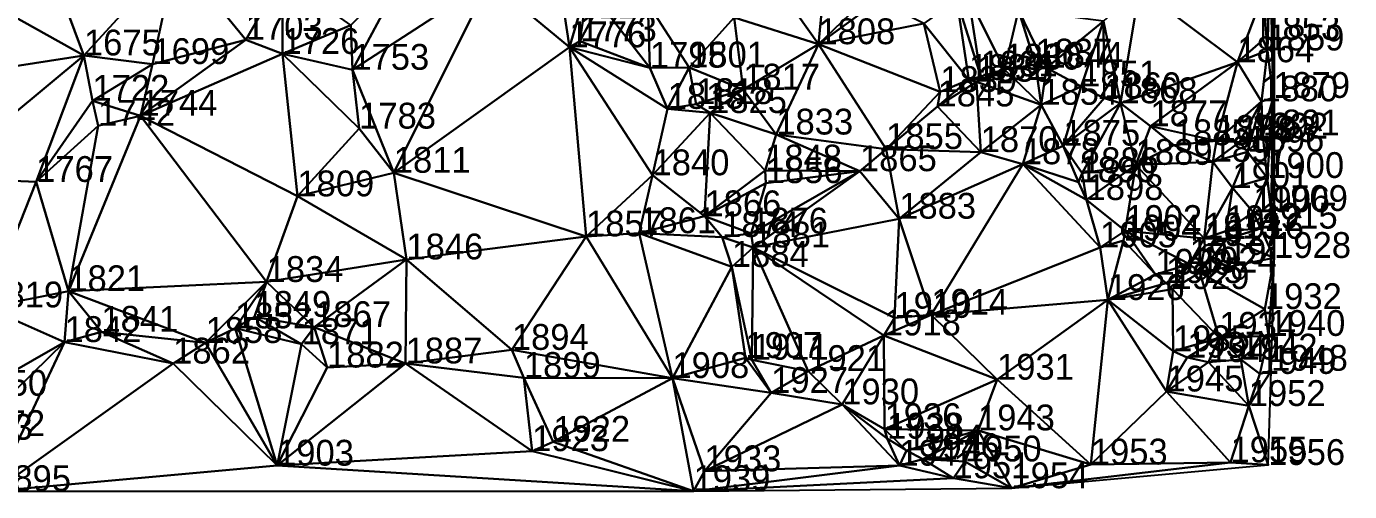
# Model space of a CAD drawing. Header units: metres. Extents: x 1121750 to 1121841, y 512624 to 512853.
# Drawn here: x 1121789.3 to 1121840.5, y 512623.9 to 512641.9 of the extents above; entities that cross this region are included whole.
import ezdxf

# ---------------------------------------------------------------- set-up
doc = ezdxf.new("R2010")
doc.units = ezdxf.units.M
doc.layers.add('shiti', color=10, linetype='CONTINUOUS')
doc.layers.add('zhuji', color=50, linetype='CONTINUOUS')

msp = doc.modelspace()

# ---------------------------------------------------------------- linework, layer by layer
for p in [(1121797.808, 512641.393, 216.37), (1121810.337, 512641.1, 218.65), (1121810.746, 512641.332, 218.77), (1121819.975, 512641.219, 222.61), (1121837.2, 512641.385, 227.66), (1121837.363, 512640.976, 227.75), (1121791.543, 512640.784, 215.97), (1121794.194, 512640.451, 216.16), (1121799.231, 512640.841, 216.61), (1121828.378, 512640.431, 224.31), (1121836.196, 512640.519, 227.58), (1121801.934, 512640.228, 217.2), (1121813.452, 512640.309, 220.16), (1121814.971, 512640.318, 221.12), (1121826.261, 512639.968, 223.58), (1121827.179, 512640.234, 223.88), (1121828.809, 512640.304, 224.46), (1121817.066, 512639.461, 222.11), (1121825.802, 512639.835, 223.46), (1121826.092, 512639.767, 223.5), (1121830.153, 512639.582, 224.96), (1121791.874, 512639.027, 216.03), (1121815.24, 512638.9, 221.05), (1121824.695, 512639.368, 223.28), (1121831.045, 512639.128, 225.25), (1121831.677, 512638.931, 225.5), (1121837.125, 512639.005, 228.01), (1121837.584, 512639.138, 228.1), (1121793.737, 512638.448, 216.16), (1121814.141, 512638.714, 220.38), (1121815.782, 512638.554, 221.3), (1121824.589, 512638.808, 223.21), (1121828.607, 512638.873, 224.13), (1121792.09, 512638.058, 216.04), (1121802.198, 512637.95, 217.22), (1121832.832, 512638.039, 225.94), (1121818.347, 512637.72, 222.33), (1121835.385, 512637.475, 227.05), (1121836.285, 512637.43, 227.39), (1121836.734, 512637.563, 227.56), (1121837.183, 512637.686, 227.73), (1121822.599, 512637.156, 222.79), (1121826.259, 512637.038, 222.93), (1121829.457, 512637.288, 223.75), (1121833.736, 512637.304, 226.23), (1121836.587, 512637.052, 227.41), (1121817.915, 512636.327, 221.96), (1121827.892, 512636.569, 223.27), (1121832.261, 512636.546, 225.3), (1121835.24, 512636.664, 226.79), (1121789.693, 512635.884, 215.9), (1121803.539, 512636.239, 217.51), (1121813.557, 512636.141, 219.8), (1121817.938, 512635.838, 221.82), (1121821.585, 512636.3, 222.67), (1121830.046, 512635.872, 223.62), (1121830.183, 512636.223, 223.8), (1121837.353, 512636.037, 227.67), (1121799.805, 512635.326, 216.82), (1121836.006, 512635.649, 227.18), (1121830.36, 512635.184, 223.56), (1121815.567, 512634.553, 220.41), (1121823.106, 512634.46, 222.82), (1121836.811, 512634.714, 227.56), (1121837.501, 512634.758, 227.81), (1121810.982, 512633.775, 218.42), (1121813.041, 512633.898, 218.78), (1121817.37, 512633.884, 221.05), (1121831.857, 512633.984, 223.92), (1121835.756, 512633.978, 226.88), (1121837.105, 512634.076, 227.66), (1121816.251, 512633.748, 220.52), (1121817.454, 512633.345, 220.9), (1121830.881, 512633.348, 223.23), (1121831.789, 512633.613, 223.71), (1121834.908, 512633.692, 225.92), (1121834.94, 512633.403, 225.82), (1121835.798, 512633.678, 226.74), (1121804.029, 512632.883, 217.41), (1121837.622, 512632.939, 227.45), (1121816.628, 512632.59, 220.32), (1121833.027, 512632.291, 223.99), (1121834.344, 512632.699, 225.1), (1121834.746, 512632.372, 225.28), (1121798.616, 512632.009, 216.62), (1121833.439, 512631.964, 224.13), (1121833.69, 512631.735, 224.24), (1121790.939, 512631.652, 215.91), (1121831.183, 512631.31, 223), (1121824.348, 512630.738, 222.73), (1121837.264, 512630.957, 226.31), (1121797.397, 512630.212, 216.46), (1121798.144, 512630.657, 216.57), (1121800.456, 512630.261, 216.95), (1121822.919, 512630.619, 222.4), (1121790.791, 512629.682, 215.92), (1121792.219, 512630.08, 215.98), (1121822.514, 512629.937, 222.19), (1121835.492, 512629.847, 224.58), (1121837.401, 512629.918, 225.89), (1121796.251, 512629.645, 216.29), (1121799.97, 512629.598, 216.88), (1121808.11, 512629.378, 217.72), (1121833.705, 512629.326, 223.47), (1121794.996, 512628.848, 216.18), (1121800.955, 512628.694, 217.03), (1121803.994, 512628.853, 217.4), (1121817.15, 512629.064, 219.3), (1121817.4, 512628.996, 219.41), (1121834.257, 512629.079, 223.65), (1121835.078, 512628.904, 223.93), (1121836.327, 512629.002, 224.78), (1121808.576, 512628.291, 217.85), (1121814.325, 512628.287, 218.76), (1121819.583, 512628.559, 220.38), (1121826.893, 512628.224, 222.78), (1121837.06, 512628.447, 224.96), (1121837.499, 512628.569, 225.27), (1121818.148, 512627.71, 219.49), (1121833.455, 512627.765, 223.06), (1121820.9, 512627.267, 220.5), (1121836.638, 512627.204, 224.26), (1121822.536, 512626.308, 220.88), (1121826.156, 512626.26, 222.21), (1121809.711, 512625.819, 217.68), (1121822.638, 512625.938, 220.78), (1121808.894, 512625.454, 217.57), (1121823.391, 512625.483, 220.93), (1121824.023, 512625.147, 221.03), (1121825.643, 512625.057, 221.64), (1121799.019, 512624.893, 216.77), (1121815.567, 512624.675, 218.89), (1121823.115, 512624.892, 220.56), (1121830.523, 512624.937, 222.62), (1121835.931, 512625.02, 223.14), (1121837.392, 512624.919, 223.65), (1121825.207, 512624.404, 221.3), (1121815.142, 512623.903, 218.82), (1121827.449, 512624.018, 222.08)]:
    msp.add_point(p)
at = {"layer": 'shiti'}
for points in [[(1121837.622, 512632.939), (1121837.729, 512758.565), (1121837.681, 512722.532), (1121837.622, 512632.939)], [(1121837.629, 512690.358), (1121837.622, 512632.939), (1121837.681, 512722.532), (1121837.629, 512690.358)], [(1121837.538, 512649.855), (1121837.584, 512639.138), (1121837.629, 512690.358), (1121837.538, 512649.855)], [(1121837.584, 512639.138), (1121837.622, 512632.939), (1121837.629, 512690.358), (1121837.584, 512639.138)], [(1121837.534, 512647.326), (1121837.584, 512639.138), (1121837.538, 512649.855), (1121837.534, 512647.326)], [(1121837.469, 512644.826), (1121837.584, 512639.138), (1121837.534, 512647.326), (1121837.469, 512644.826)], [(1121791.543, 512640.784), (1121789.368, 512646.61), (1121786.356, 512643.692), (1121791.543, 512640.784)], [(1121791.543, 512640.784), (1121795.108, 512644.695), (1121789.368, 512646.61), (1121791.543, 512640.784)], [(1121817.433, 512644.813), (1121819.975, 512641.219), (1121820.379, 512645.421), (1121817.433, 512644.813)], [(1121820.379, 512645.421), (1121819.975, 512641.219), (1121822.082, 512643.252), (1121820.379, 512645.421)], [(1121791.543, 512640.784), (1121794.194, 512640.451), (1121795.108, 512644.695), (1121791.543, 512640.784)], [(1121795.108, 512644.695), (1121794.194, 512640.451), (1121797.808, 512641.393), (1121795.108, 512644.695)], [(1121795.108, 512644.695), (1121797.808, 512641.393), (1121799.213, 512643.831), (1121795.108, 512644.695)], [(1121809.816, 512644.596), (1121807.242, 512643.68), (1121810.337, 512641.1), (1121809.816, 512644.596)], [(1121809.816, 512644.596), (1121810.337, 512641.1), (1121811.072, 512643.624), (1121809.816, 512644.596)], [(1121817.433, 512644.813), (1121816.719, 512642.249), (1121819.975, 512641.219), (1121817.433, 512644.813)], [(1121837.199, 512643.155), (1121837.363, 512640.976), (1121837.469, 512644.826), (1121837.199, 512643.155)], [(1121837.363, 512640.976), (1121837.584, 512639.138), (1121837.469, 512644.826), (1121837.363, 512640.976)], [(1121801.874, 512641.958), (1121801.934, 512640.228), (1121804.04, 512644.16), (1121801.874, 512641.958)], [(1121804.04, 512644.16), (1121801.934, 512640.228), (1121807.242, 512643.68), (1121804.04, 512644.16)], [(1121786.356, 512643.692), (1121783.722, 512639.566), (1121791.543, 512640.784), (1121786.356, 512643.692)], [(1121797.808, 512641.393), (1121799.231, 512640.841), (1121799.213, 512643.831), (1121797.808, 512641.393)], [(1121799.213, 512643.831), (1121799.231, 512640.841), (1121801.874, 512641.958), (1121799.213, 512643.831)], [(1121801.934, 512640.228), (1121803.539, 512636.239), (1121807.242, 512643.68), (1121801.934, 512640.228)], [(1121807.242, 512643.68), (1121803.539, 512636.239), (1121810.337, 512641.1), (1121807.242, 512643.68)], [(1121811.072, 512643.624), (1121810.337, 512641.1), (1121810.746, 512641.332), (1121811.072, 512643.624)], [(1121811.072, 512643.624), (1121810.746, 512641.332), (1121811.527, 512642.797), (1121811.072, 512643.624)], [(1121819.975, 512641.219), (1121822.294, 512642.903), (1121822.082, 512643.252), (1121819.975, 512641.219)], [(1121826.261, 512639.968), (1121825.792, 512643.054), (1121825.333, 512642.922), (1121826.261, 512639.968)], [(1121827.179, 512640.234), (1121827.725, 512642.536), (1121825.792, 512643.054), (1121827.179, 512640.234)], [(1121826.261, 512639.968), (1121827.179, 512640.234), (1121825.792, 512643.054), (1121826.261, 512639.968)], [(1121831.017, 512642.107), (1121831.677, 512638.931), (1121832.409, 512643.375), (1121831.017, 512642.107)], [(1121831.677, 512638.931), (1121836.196, 512640.519), (1121832.409, 512643.375), (1121831.677, 512638.931)], [(1121836.196, 512640.519), (1121837.199, 512643.155), (1121832.409, 512643.375), (1121836.196, 512640.519)], [(1121836.196, 512640.519), (1121837.2, 512641.385), (1121837.199, 512643.155), (1121836.196, 512640.519)], [(1121837.2, 512641.385), (1121837.363, 512640.976), (1121837.199, 512643.155), (1121837.2, 512641.385)], [(1121810.746, 512641.332), (1121813.452, 512640.309), (1121811.527, 512642.797), (1121810.746, 512641.332)], [(1121811.527, 512642.797), (1121813.452, 512640.309), (1121813.376, 512642.798), (1121811.527, 512642.797)], [(1121813.376, 512642.798), (1121814.971, 512640.318), (1121816.719, 512642.249), (1121813.376, 512642.798)], [(1121813.452, 512640.309), (1121814.971, 512640.318), (1121813.376, 512642.798), (1121813.452, 512640.309)], [(1121819.975, 512641.219), (1121824.059, 512642.024), (1121822.294, 512642.903), (1121819.975, 512641.219)], [(1121825.802, 512639.835), (1121825.333, 512642.922), (1121824.059, 512642.024), (1121825.802, 512639.835)], [(1121825.802, 512639.835), (1121826.261, 512639.968), (1121825.333, 512642.922), (1121825.802, 512639.835)], [(1121827.179, 512640.234), (1121828.378, 512640.431), (1121827.725, 512642.536), (1121827.179, 512640.234)], [(1121828.809, 512640.304), (1121831.017, 512642.107), (1121827.725, 512642.536), (1121828.809, 512640.304)], [(1121828.378, 512640.431), (1121828.809, 512640.304), (1121827.725, 512642.536), (1121828.378, 512640.431)], [(1121799.231, 512640.841), (1121801.934, 512640.228), (1121801.874, 512641.958), (1121799.231, 512640.841)], [(1121814.971, 512640.318), (1121817.066, 512639.461), (1121816.719, 512642.249), (1121814.971, 512640.318)], [(1121816.719, 512642.249), (1121817.066, 512639.461), (1121819.975, 512641.219), (1121816.719, 512642.249)], [(1121824.059, 512642.024), (1121819.975, 512641.219), (1121824.695, 512639.368), (1121824.059, 512642.024)], [(1121824.695, 512639.368), (1121825.802, 512639.835), (1121824.059, 512642.024), (1121824.695, 512639.368)], [(1121828.809, 512640.304), (1121830.153, 512639.582), (1121831.017, 512642.107), (1121828.809, 512640.304)], [(1121830.153, 512639.582), (1121831.045, 512639.128), (1121831.017, 512642.107), (1121830.153, 512639.582)], [(1121831.045, 512639.128), (1121831.677, 512638.931), (1121831.017, 512642.107), (1121831.045, 512639.128)], [(1121797.808, 512641.393), (1121793.737, 512638.448), (1121799.231, 512640.841), (1121797.808, 512641.393)], [(1121794.194, 512640.451), (1121793.737, 512638.448), (1121797.808, 512641.393), (1121794.194, 512640.451)], [(1121803.539, 512636.239), (1121810.982, 512633.775), (1121810.337, 512641.1), (1121803.539, 512636.239)], [(1121810.746, 512641.332), (1121810.337, 512641.1), (1121813.452, 512640.309), (1121810.746, 512641.332)], [(1121810.337, 512641.1), (1121813.557, 512636.141), (1121814.141, 512638.714), (1121810.337, 512641.1)], [(1121810.337, 512641.1), (1121810.982, 512633.775), (1121813.557, 512636.141), (1121810.337, 512641.1)], [(1121813.452, 512640.309), (1121810.337, 512641.1), (1121814.141, 512638.714), (1121813.452, 512640.309)], [(1121817.066, 512639.461), (1121818.347, 512637.72), (1121819.975, 512641.219), (1121817.066, 512639.461)], [(1121819.975, 512641.219), (1121818.347, 512637.72), (1121822.599, 512637.156), (1121819.975, 512641.219)], [(1121819.975, 512641.219), (1121822.599, 512637.156), (1121824.695, 512639.368), (1121819.975, 512641.219)], [(1121836.196, 512640.519), (1121837.363, 512640.976), (1121837.2, 512641.385), (1121836.196, 512640.519)], [(1121836.196, 512640.519), (1121837.125, 512639.005), (1121837.363, 512640.976), (1121836.196, 512640.519)], [(1121837.125, 512639.005), (1121837.584, 512639.138), (1121837.363, 512640.976), (1121837.125, 512639.005)], [(1121783.722, 512639.566), (1121785.843, 512636.05), (1121791.543, 512640.784), (1121783.722, 512639.566)], [(1121791.543, 512640.784), (1121785.843, 512636.05), (1121789.693, 512635.884), (1121791.543, 512640.784)], [(1121791.543, 512640.784), (1121789.693, 512635.884), (1121791.874, 512639.027), (1121791.543, 512640.784)], [(1121791.543, 512640.784), (1121791.874, 512639.027), (1121794.194, 512640.451), (1121791.543, 512640.784)], [(1121791.874, 512639.027), (1121793.737, 512638.448), (1121794.194, 512640.451), (1121791.874, 512639.027)], [(1121793.737, 512638.448), (1121799.805, 512635.326), (1121799.231, 512640.841), (1121793.737, 512638.448)], [(1121799.231, 512640.841), (1121802.198, 512637.95), (1121801.934, 512640.228), (1121799.231, 512640.841)], [(1121799.231, 512640.841), (1121799.805, 512635.326), (1121802.198, 512637.95), (1121799.231, 512640.841)], [(1121827.179, 512640.234), (1121828.607, 512638.873), (1121828.378, 512640.431), (1121827.179, 512640.234)], [(1121828.378, 512640.431), (1121828.607, 512638.873), (1121828.809, 512640.304), (1121828.378, 512640.431)], [(1121832.832, 512638.039), (1121836.196, 512640.519), (1121831.677, 512638.931), (1121832.832, 512638.039)], [(1121832.832, 512638.039), (1121835.385, 512637.475), (1121836.196, 512640.519), (1121832.832, 512638.039)], [(1121835.385, 512637.475), (1121837.125, 512639.005), (1121836.196, 512640.519), (1121835.385, 512637.475)], [(1121802.198, 512637.95), (1121803.539, 512636.239), (1121801.934, 512640.228), (1121802.198, 512637.95)], [(1121814.141, 512638.714), (1121814.971, 512640.318), (1121813.452, 512640.309), (1121814.141, 512638.714)], [(1121814.141, 512638.714), (1121815.24, 512638.9), (1121814.971, 512640.318), (1121814.141, 512638.714)], [(1121815.24, 512638.9), (1121817.066, 512639.461), (1121814.971, 512640.318), (1121815.24, 512638.9)], [(1121825.802, 512639.835), (1121826.092, 512639.767), (1121826.261, 512639.968), (1121825.802, 512639.835)], [(1121826.092, 512639.767), (1121828.607, 512638.873), (1121827.179, 512640.234), (1121826.092, 512639.767)], [(1121826.261, 512639.968), (1121826.092, 512639.767), (1121827.179, 512640.234), (1121826.261, 512639.968)], [(1121828.607, 512638.873), (1121830.153, 512639.582), (1121828.809, 512640.304), (1121828.607, 512638.873)], [(1121815.24, 512638.9), (1121815.782, 512638.554), (1121817.066, 512639.461), (1121815.24, 512638.9)], [(1121815.782, 512638.554), (1121818.347, 512637.72), (1121817.066, 512639.461), (1121815.782, 512638.554)], [(1121825.802, 512639.835), (1121824.589, 512638.808), (1121826.092, 512639.767), (1121825.802, 512639.835)], [(1121824.695, 512639.368), (1121824.589, 512638.808), (1121825.802, 512639.835), (1121824.695, 512639.368)], [(1121824.589, 512638.808), (1121826.259, 512637.038), (1121826.092, 512639.767), (1121824.589, 512638.808)], [(1121826.092, 512639.767), (1121826.259, 512637.038), (1121828.607, 512638.873), (1121826.092, 512639.767)], [(1121828.607, 512638.873), (1121829.457, 512637.288), (1121830.153, 512639.582), (1121828.607, 512638.873)], [(1121829.457, 512637.288), (1121831.045, 512639.128), (1121830.153, 512639.582), (1121829.457, 512637.288)], [(1121791.874, 512639.027), (1121789.693, 512635.884), (1121792.09, 512638.058), (1121791.874, 512639.027)], [(1121791.874, 512639.027), (1121792.09, 512638.058), (1121793.737, 512638.448), (1121791.874, 512639.027)], [(1121814.141, 512638.714), (1121815.782, 512638.554), (1121815.24, 512638.9), (1121814.141, 512638.714)], [(1121824.695, 512639.368), (1121822.599, 512637.156), (1121824.589, 512638.808), (1121824.695, 512639.368)], [(1121829.457, 512637.288), (1121831.677, 512638.931), (1121831.045, 512639.128), (1121829.457, 512637.288)], [(1121830.183, 512636.223), (1121831.677, 512638.931), (1121829.457, 512637.288), (1121830.183, 512636.223)], [(1121830.183, 512636.223), (1121832.261, 512636.546), (1121831.677, 512638.931), (1121830.183, 512636.223)], [(1121832.261, 512636.546), (1121832.832, 512638.039), (1121831.677, 512638.931), (1121832.261, 512636.546)], [(1121835.385, 512637.475), (1121836.285, 512637.43), (1121837.125, 512639.005), (1121835.385, 512637.475)], [(1121836.285, 512637.43), (1121836.734, 512637.563), (1121837.125, 512639.005), (1121836.285, 512637.43)], [(1121836.734, 512637.563), (1121837.183, 512637.686), (1121837.125, 512639.005), (1121836.734, 512637.563)], [(1121837.125, 512639.005), (1121837.183, 512637.686), (1121837.584, 512639.138), (1121837.125, 512639.005)], [(1121837.183, 512637.686), (1121837.353, 512636.037), (1121837.584, 512639.138), (1121837.183, 512637.686)], [(1121837.353, 512636.037), (1121837.501, 512634.758), (1121837.584, 512639.138), (1121837.353, 512636.037)], [(1121837.501, 512634.758), (1121837.622, 512632.939), (1121837.584, 512639.138), (1121837.501, 512634.758)], [(1121790.939, 512631.652), (1121798.616, 512632.009), (1121793.737, 512638.448), (1121790.939, 512631.652)], [(1121792.09, 512638.058), (1121790.939, 512631.652), (1121793.737, 512638.448), (1121792.09, 512638.058)], [(1121793.737, 512638.448), (1121798.616, 512632.009), (1121799.805, 512635.326), (1121793.737, 512638.448)], [(1121814.141, 512638.714), (1121813.557, 512636.141), (1121815.782, 512638.554), (1121814.141, 512638.714)], [(1121813.557, 512636.141), (1121815.567, 512634.553), (1121815.782, 512638.554), (1121813.557, 512636.141)], [(1121815.567, 512634.553), (1121817.915, 512636.327), (1121815.782, 512638.554), (1121815.567, 512634.553)], [(1121815.782, 512638.554), (1121817.915, 512636.327), (1121818.347, 512637.72), (1121815.782, 512638.554)], [(1121824.589, 512638.808), (1121822.599, 512637.156), (1121826.259, 512637.038), (1121824.589, 512638.808)], [(1121826.259, 512637.038), (1121827.892, 512636.569), (1121828.607, 512638.873), (1121826.259, 512637.038)], [(1121827.892, 512636.569), (1121829.457, 512637.288), (1121828.607, 512638.873), (1121827.892, 512636.569)], [(1121792.09, 512638.058), (1121789.693, 512635.884), (1121790.939, 512631.652), (1121792.09, 512638.058)], [(1121802.198, 512637.95), (1121799.805, 512635.326), (1121803.539, 512636.239), (1121802.198, 512637.95)], [(1121832.261, 512636.546), (1121833.736, 512637.304), (1121832.832, 512638.039), (1121832.261, 512636.546)], [(1121833.736, 512637.304), (1121835.385, 512637.475), (1121832.832, 512638.039), (1121833.736, 512637.304)], [(1121817.915, 512636.327), (1121821.585, 512636.3), (1121818.347, 512637.72), (1121817.915, 512636.327)], [(1121818.347, 512637.72), (1121821.585, 512636.3), (1121822.599, 512637.156), (1121818.347, 512637.72)], [(1121833.736, 512637.304), (1121835.24, 512636.664), (1121835.385, 512637.475), (1121833.736, 512637.304)], [(1121835.24, 512636.664), (1121836.285, 512637.43), (1121835.385, 512637.475), (1121835.24, 512636.664)], [(1121835.24, 512636.664), (1121836.587, 512637.052), (1121836.285, 512637.43), (1121835.24, 512636.664)], [(1121836.285, 512637.43), (1121836.587, 512637.052), (1121836.734, 512637.563), (1121836.285, 512637.43)], [(1121836.587, 512637.052), (1121837.353, 512636.037), (1121837.183, 512637.686), (1121836.587, 512637.052)], [(1121836.734, 512637.563), (1121836.587, 512637.052), (1121837.183, 512637.686), (1121836.734, 512637.563)], [(1121821.585, 512636.3), (1121823.106, 512634.46), (1121822.599, 512637.156), (1121821.585, 512636.3)], [(1121822.599, 512637.156), (1121823.106, 512634.46), (1121826.259, 512637.038), (1121822.599, 512637.156)], [(1121826.259, 512637.038), (1121823.106, 512634.46), (1121827.892, 512636.569), (1121826.259, 512637.038)], [(1121827.892, 512636.569), (1121830.046, 512635.872), (1121829.457, 512637.288), (1121827.892, 512636.569)], [(1121830.046, 512635.872), (1121830.183, 512636.223), (1121829.457, 512637.288), (1121830.046, 512635.872)], [(1121833.736, 512637.304), (1121832.261, 512636.546), (1121835.24, 512636.664), (1121833.736, 512637.304)], [(1121835.24, 512636.664), (1121836.006, 512635.649), (1121836.587, 512637.052), (1121835.24, 512636.664)], [(1121836.006, 512635.649), (1121837.353, 512636.037), (1121836.587, 512637.052), (1121836.006, 512635.649)], [(1121815.567, 512634.553), (1121817.938, 512635.838), (1121817.915, 512636.327), (1121815.567, 512634.553)], [(1121817.938, 512635.838), (1121821.585, 512636.3), (1121817.915, 512636.327), (1121817.938, 512635.838)], [(1121823.106, 512634.46), (1121824.348, 512630.738), (1121827.892, 512636.569), (1121823.106, 512634.46)], [(1121824.348, 512630.738), (1121830.881, 512633.348), (1121827.892, 512636.569), (1121824.348, 512630.738)], [(1121827.892, 512636.569), (1121830.881, 512633.348), (1121830.36, 512635.184), (1121827.892, 512636.569)], [(1121827.892, 512636.569), (1121830.36, 512635.184), (1121830.046, 512635.872), (1121827.892, 512636.569)], [(1121830.183, 512636.223), (1121830.36, 512635.184), (1121832.261, 512636.546), (1121830.183, 512636.223)], [(1121830.36, 512635.184), (1121831.857, 512633.984), (1121832.261, 512636.546), (1121830.36, 512635.184)], [(1121831.857, 512633.984), (1121834.908, 512633.692), (1121832.261, 512636.546), (1121831.857, 512633.984)], [(1121832.261, 512636.546), (1121834.908, 512633.692), (1121835.24, 512636.664), (1121832.261, 512636.546)], [(1121834.908, 512633.692), (1121836.006, 512635.649), (1121835.24, 512636.664), (1121834.908, 512633.692)], [(1121785.843, 512636.05), (1121787.764, 512631.023), (1121789.693, 512635.884), (1121785.843, 512636.05)], [(1121789.693, 512635.884), (1121787.764, 512631.023), (1121790.939, 512631.652), (1121789.693, 512635.884)], [(1121799.805, 512635.326), (1121804.029, 512632.883), (1121803.539, 512636.239), (1121799.805, 512635.326)], [(1121804.029, 512632.883), (1121810.982, 512633.775), (1121803.539, 512636.239), (1121804.029, 512632.883)], [(1121810.982, 512633.775), (1121813.041, 512633.898), (1121813.557, 512636.141), (1121810.982, 512633.775)], [(1121813.557, 512636.141), (1121813.041, 512633.898), (1121815.567, 512634.553), (1121813.557, 512636.141)], [(1121815.567, 512634.553), (1121817.37, 512633.884), (1121817.938, 512635.838), (1121815.567, 512634.553)], [(1121817.37, 512633.884), (1121817.454, 512633.345), (1121821.585, 512636.3), (1121817.37, 512633.884)], [(1121817.938, 512635.838), (1121817.37, 512633.884), (1121821.585, 512636.3), (1121817.938, 512635.838)], [(1121821.585, 512636.3), (1121817.454, 512633.345), (1121823.106, 512634.46), (1121821.585, 512636.3)], [(1121830.046, 512635.872), (1121830.36, 512635.184), (1121830.183, 512636.223), (1121830.046, 512635.872)], [(1121836.006, 512635.649), (1121836.811, 512634.714), (1121837.353, 512636.037), (1121836.006, 512635.649)], [(1121836.811, 512634.714), (1121837.501, 512634.758), (1121837.353, 512636.037), (1121836.811, 512634.714)], [(1121798.616, 512632.009), (1121804.029, 512632.883), (1121799.805, 512635.326), (1121798.616, 512632.009)], [(1121834.908, 512633.692), (1121835.756, 512633.978), (1121836.006, 512635.649), (1121834.908, 512633.692)], [(1121835.756, 512633.978), (1121836.811, 512634.714), (1121836.006, 512635.649), (1121835.756, 512633.978)], [(1121830.881, 512633.348), (1121831.857, 512633.984), (1121830.36, 512635.184), (1121830.881, 512633.348)], [(1121813.041, 512633.898), (1121816.251, 512633.748), (1121815.567, 512634.553), (1121813.041, 512633.898)], [(1121815.567, 512634.553), (1121816.251, 512633.748), (1121817.37, 512633.884), (1121815.567, 512634.553)], [(1121817.454, 512633.345), (1121822.919, 512630.619), (1121823.106, 512634.46), (1121817.454, 512633.345)], [(1121822.919, 512630.619), (1121824.348, 512630.738), (1121823.106, 512634.46), (1121822.919, 512630.619)], [(1121835.756, 512633.978), (1121837.105, 512634.076), (1121836.811, 512634.714), (1121835.756, 512633.978)], [(1121836.811, 512634.714), (1121837.105, 512634.076), (1121837.501, 512634.758), (1121836.811, 512634.714)], [(1121837.105, 512634.076), (1121837.622, 512632.939), (1121837.501, 512634.758), (1121837.105, 512634.076)], [(1121804.029, 512632.883), (1121808.11, 512629.378), (1121810.982, 512633.775), (1121804.029, 512632.883)], [(1121808.11, 512629.378), (1121814.325, 512628.287), (1121810.982, 512633.775), (1121808.11, 512629.378)], [(1121810.982, 512633.775), (1121814.325, 512628.287), (1121813.041, 512633.898), (1121810.982, 512633.775)], [(1121813.041, 512633.898), (1121816.628, 512632.59), (1121816.251, 512633.748), (1121813.041, 512633.898)], [(1121814.325, 512628.287), (1121816.628, 512632.59), (1121813.041, 512633.898), (1121814.325, 512628.287)], [(1121816.251, 512633.748), (1121817.454, 512633.345), (1121817.37, 512633.884), (1121816.251, 512633.748)], [(1121830.881, 512633.348), (1121831.789, 512633.613), (1121831.857, 512633.984), (1121830.881, 512633.348)], [(1121831.789, 512633.613), (1121833.027, 512632.291), (1121831.857, 512633.984), (1121831.789, 512633.613)], [(1121831.857, 512633.984), (1121834.344, 512632.699), (1121834.908, 512633.692), (1121831.857, 512633.984)], [(1121833.027, 512632.291), (1121834.344, 512632.699), (1121831.857, 512633.984), (1121833.027, 512632.291)], [(1121834.908, 512633.692), (1121835.798, 512633.678), (1121835.756, 512633.978), (1121834.908, 512633.692)], [(1121835.756, 512633.978), (1121835.798, 512633.678), (1121837.105, 512634.076), (1121835.756, 512633.978)], [(1121835.798, 512633.678), (1121837.622, 512632.939), (1121837.105, 512634.076), (1121835.798, 512633.678)], [(1121816.628, 512632.59), (1121817.454, 512633.345), (1121816.251, 512633.748), (1121816.628, 512632.59)], [(1121816.628, 512632.59), (1121817.4, 512628.996), (1121817.454, 512633.345), (1121816.628, 512632.59)], [(1121817.4, 512628.996), (1121819.583, 512628.559), (1121817.454, 512633.345), (1121817.4, 512628.996)], [(1121817.454, 512633.345), (1121822.514, 512629.937), (1121822.919, 512630.619), (1121817.454, 512633.345)], [(1121819.583, 512628.559), (1121822.514, 512629.937), (1121817.454, 512633.345), (1121819.583, 512628.559)], [(1121824.348, 512630.738), (1121831.183, 512631.31), (1121830.881, 512633.348), (1121824.348, 512630.738)], [(1121831.183, 512631.31), (1121831.789, 512633.613), (1121830.881, 512633.348), (1121831.183, 512631.31)], [(1121831.183, 512631.31), (1121833.027, 512632.291), (1121831.789, 512633.613), (1121831.183, 512631.31)], [(1121834.344, 512632.699), (1121834.94, 512633.403), (1121834.908, 512633.692), (1121834.344, 512632.699)], [(1121834.344, 512632.699), (1121834.746, 512632.372), (1121834.94, 512633.403), (1121834.344, 512632.699)], [(1121834.746, 512632.372), (1121837.622, 512632.939), (1121835.798, 512633.678), (1121834.746, 512632.372)], [(1121834.94, 512633.403), (1121834.746, 512632.372), (1121835.798, 512633.678), (1121834.94, 512633.403)], [(1121834.94, 512633.403), (1121835.798, 512633.678), (1121834.908, 512633.692), (1121834.94, 512633.403)], [(1121798.616, 512632.009), (1121800.456, 512630.261), (1121804.029, 512632.883), (1121798.616, 512632.009)], [(1121800.456, 512630.261), (1121803.994, 512628.853), (1121804.029, 512632.883), (1121800.456, 512630.261)], [(1121804.029, 512632.883), (1121803.994, 512628.853), (1121808.11, 512629.378), (1121804.029, 512632.883)], [(1121837.264, 512630.957), (1121837.622, 512632.939), (1121834.746, 512632.372), (1121837.264, 512630.957)], [(1121837.401, 512629.918), (1121837.622, 512632.939), (1121837.264, 512630.957), (1121837.401, 512629.918)], [(1121837.499, 512628.569), (1121837.622, 512632.939), (1121837.401, 512629.918), (1121837.499, 512628.569)], [(1121814.325, 512628.287), (1121817.15, 512629.064), (1121816.628, 512632.59), (1121814.325, 512628.287)], [(1121817.15, 512629.064), (1121817.4, 512628.996), (1121816.628, 512632.59), (1121817.15, 512629.064)], [(1121831.183, 512631.31), (1121833.439, 512631.964), (1121833.027, 512632.291), (1121831.183, 512631.31)], [(1121833.027, 512632.291), (1121833.439, 512631.964), (1121834.344, 512632.699), (1121833.027, 512632.291)], [(1121833.439, 512631.964), (1121833.69, 512631.735), (1121834.344, 512632.699), (1121833.439, 512631.964)], [(1121833.69, 512631.735), (1121834.746, 512632.372), (1121834.344, 512632.699), (1121833.69, 512631.735)], [(1121833.69, 512631.735), (1121835.492, 512629.847), (1121834.746, 512632.372), (1121833.69, 512631.735)], [(1121835.492, 512629.847), (1121837.264, 512630.957), (1121834.746, 512632.372), (1121835.492, 512629.847)], [(1121790.939, 512631.652), (1121796.251, 512629.645), (1121798.616, 512632.009), (1121790.939, 512631.652)], [(1121798.616, 512632.009), (1121796.251, 512629.645), (1121797.397, 512630.212), (1121798.616, 512632.009)], [(1121797.397, 512630.212), (1121798.144, 512630.657), (1121798.616, 512632.009), (1121797.397, 512630.212)], [(1121798.144, 512630.657), (1121800.456, 512630.261), (1121798.616, 512632.009), (1121798.144, 512630.657)], [(1121831.183, 512631.31), (1121833.69, 512631.735), (1121833.439, 512631.964), (1121831.183, 512631.31)], [(1121831.183, 512631.31), (1121833.705, 512629.326), (1121833.69, 512631.735), (1121831.183, 512631.31)], [(1121833.705, 512629.326), (1121835.492, 512629.847), (1121833.69, 512631.735), (1121833.705, 512629.326)], [(1121787.764, 512631.023), (1121790.791, 512629.682), (1121790.939, 512631.652), (1121787.764, 512631.023)], [(1121790.939, 512631.652), (1121790.791, 512629.682), (1121792.219, 512630.08), (1121790.939, 512631.652)], [(1121790.939, 512631.652), (1121792.219, 512630.08), (1121796.251, 512629.645), (1121790.939, 512631.652)], [(1121824.348, 512630.738), (1121826.893, 512628.224), (1121831.183, 512631.31), (1121824.348, 512630.738)], [(1121826.893, 512628.224), (1121830.523, 512624.937), (1121831.183, 512631.31), (1121826.893, 512628.224)], [(1121830.523, 512624.937), (1121833.455, 512627.765), (1121831.183, 512631.31), (1121830.523, 512624.937)], [(1121833.455, 512627.765), (1121833.705, 512629.326), (1121831.183, 512631.31), (1121833.455, 512627.765)], [(1121787.764, 512631.023), (1121787.145, 512627.6), (1121790.791, 512629.682), (1121787.764, 512631.023)], [(1121822.514, 512629.937), (1121826.893, 512628.224), (1121824.348, 512630.738), (1121822.514, 512629.937)], [(1121822.919, 512630.619), (1121822.514, 512629.937), (1121824.348, 512630.738), (1121822.919, 512630.619)], [(1121837.401, 512629.918), (1121837.264, 512630.957), (1121835.492, 512629.847), (1121837.401, 512629.918)], [(1121797.397, 512630.212), (1121796.251, 512629.645), (1121799.019, 512624.893), (1121797.397, 512630.212)], [(1121798.144, 512630.657), (1121797.397, 512630.212), (1121799.97, 512629.598), (1121798.144, 512630.657)], [(1121797.397, 512630.212), (1121799.019, 512624.893), (1121799.97, 512629.598), (1121797.397, 512630.212)], [(1121798.144, 512630.657), (1121799.97, 512629.598), (1121800.456, 512630.261), (1121798.144, 512630.657)], [(1121799.97, 512629.598), (1121800.955, 512628.694), (1121800.456, 512630.261), (1121799.97, 512629.598)], [(1121800.456, 512630.261), (1121800.955, 512628.694), (1121803.994, 512628.853), (1121800.456, 512630.261)], [(1121787.065, 512626.04), (1121788.067, 512623.906), (1121790.791, 512629.682), (1121787.065, 512626.04)], [(1121787.145, 512627.6), (1121787.065, 512626.04), (1121790.791, 512629.682), (1121787.145, 512627.6)], [(1121790.791, 512629.682), (1121788.067, 512623.906), (1121794.996, 512628.848), (1121790.791, 512629.682)], [(1121792.219, 512630.08), (1121790.791, 512629.682), (1121794.996, 512628.848), (1121792.219, 512630.08)], [(1121792.219, 512630.08), (1121794.996, 512628.848), (1121796.251, 512629.645), (1121792.219, 512630.08)], [(1121819.583, 512628.559), (1121820.9, 512627.267), (1121822.514, 512629.937), (1121819.583, 512628.559)], [(1121820.9, 512627.267), (1121822.536, 512626.308), (1121822.514, 512629.937), (1121820.9, 512627.267)], [(1121822.536, 512626.308), (1121826.893, 512628.224), (1121822.514, 512629.937), (1121822.536, 512626.308)], [(1121834.257, 512629.079), (1121835.492, 512629.847), (1121833.705, 512629.326), (1121834.257, 512629.079)], [(1121835.078, 512628.904), (1121835.492, 512629.847), (1121834.257, 512629.079), (1121835.078, 512628.904)], [(1121835.078, 512628.904), (1121836.327, 512629.002), (1121835.492, 512629.847), (1121835.078, 512628.904)], [(1121836.327, 512629.002), (1121837.401, 512629.918), (1121835.492, 512629.847), (1121836.327, 512629.002)], [(1121837.06, 512628.447), (1121837.401, 512629.918), (1121836.327, 512629.002), (1121837.06, 512628.447)], [(1121837.06, 512628.447), (1121837.499, 512628.569), (1121837.401, 512629.918), (1121837.06, 512628.447)], [(1121796.251, 512629.645), (1121794.996, 512628.848), (1121799.019, 512624.893), (1121796.251, 512629.645)], [(1121799.97, 512629.598), (1121799.019, 512624.893), (1121800.955, 512628.694), (1121799.97, 512629.598)], [(1121803.994, 512628.853), (1121808.576, 512628.291), (1121808.11, 512629.378), (1121803.994, 512628.853)], [(1121808.11, 512629.378), (1121808.576, 512628.291), (1121814.325, 512628.287), (1121808.11, 512629.378)], [(1121833.455, 512627.765), (1121834.257, 512629.079), (1121833.705, 512629.326), (1121833.455, 512627.765)], [(1121794.996, 512628.848), (1121788.067, 512623.906), (1121799.019, 512624.893), (1121794.996, 512628.848)], [(1121803.994, 512628.853), (1121799.019, 512624.893), (1121808.894, 512625.454), (1121803.994, 512628.853)], [(1121800.955, 512628.694), (1121799.019, 512624.893), (1121803.994, 512628.853), (1121800.955, 512628.694)], [(1121803.994, 512628.853), (1121808.894, 512625.454), (1121808.576, 512628.291), (1121803.994, 512628.853)], [(1121814.325, 512628.287), (1121818.148, 512627.71), (1121817.15, 512629.064), (1121814.325, 512628.287)], [(1121817.15, 512629.064), (1121818.148, 512627.71), (1121817.4, 512628.996), (1121817.15, 512629.064)], [(1121818.148, 512627.71), (1121819.583, 512628.559), (1121817.4, 512628.996), (1121818.148, 512627.71)], [(1121835.078, 512628.904), (1121834.257, 512629.079), (1121833.455, 512627.765), (1121835.078, 512628.904)], [(1121833.455, 512627.765), (1121836.638, 512627.204), (1121835.078, 512628.904), (1121833.455, 512627.765)], [(1121836.638, 512627.204), (1121836.327, 512629.002), (1121835.078, 512628.904), (1121836.638, 512627.204)], [(1121836.638, 512627.204), (1121837.06, 512628.447), (1121836.327, 512629.002), (1121836.638, 512627.204)], [(1121808.576, 512628.291), (1121809.711, 512625.819), (1121814.325, 512628.287), (1121808.576, 512628.291)], [(1121808.894, 512625.454), (1121809.711, 512625.819), (1121808.576, 512628.291), (1121808.894, 512625.454)], [(1121809.711, 512625.819), (1121815.142, 512623.903), (1121814.325, 512628.287), (1121809.711, 512625.819)], [(1121814.325, 512628.287), (1121815.567, 512624.675), (1121818.148, 512627.71), (1121814.325, 512628.287)], [(1121814.325, 512628.287), (1121815.142, 512623.903), (1121815.567, 512624.675), (1121814.325, 512628.287)], [(1121818.148, 512627.71), (1121820.9, 512627.267), (1121819.583, 512628.559), (1121818.148, 512627.71)], [(1121822.536, 512626.308), (1121826.156, 512626.26), (1121826.893, 512628.224), (1121822.536, 512626.308)], [(1121826.156, 512626.26), (1121830.523, 512624.937), (1121826.893, 512628.224), (1121826.156, 512626.26)], [(1121836.638, 512627.204), (1121837.499, 512628.569), (1121837.06, 512628.447), (1121836.638, 512627.204)], [(1121837.392, 512624.919), (1121837.499, 512628.569), (1121836.638, 512627.204), (1121837.392, 512624.919)], [(1121815.567, 512624.675), (1121820.9, 512627.267), (1121818.148, 512627.71), (1121815.567, 512624.675)], [(1121835.931, 512625.02), (1121833.455, 512627.765), (1121830.523, 512624.937), (1121835.931, 512625.02)], [(1121835.931, 512625.02), (1121836.638, 512627.204), (1121833.455, 512627.765), (1121835.931, 512625.02)], [(1121815.567, 512624.675), (1121823.115, 512624.892), (1121820.9, 512627.267), (1121815.567, 512624.675)], [(1121822.638, 512625.938), (1121822.536, 512626.308), (1121820.9, 512627.267), (1121822.638, 512625.938)], [(1121823.115, 512624.892), (1121822.638, 512625.938), (1121820.9, 512627.267), (1121823.115, 512624.892)], [(1121835.931, 512625.02), (1121837.392, 512624.919), (1121836.638, 512627.204), (1121835.931, 512625.02)], [(1121823.391, 512625.483), (1121826.156, 512626.26), (1121822.536, 512626.308), (1121823.391, 512625.483)], [(1121822.638, 512625.938), (1121823.391, 512625.483), (1121822.536, 512626.308), (1121822.638, 512625.938)], [(1121824.023, 512625.147), (1121826.156, 512626.26), (1121823.391, 512625.483), (1121824.023, 512625.147)], [(1121824.023, 512625.147), (1121825.643, 512625.057), (1121826.156, 512626.26), (1121824.023, 512625.147)], [(1121825.643, 512625.057), (1121827.449, 512624.018), (1121826.156, 512626.26), (1121825.643, 512625.057)], [(1121827.449, 512624.018), (1121830.523, 512624.937), (1121826.156, 512626.26), (1121827.449, 512624.018)], [(1121808.894, 512625.454), (1121815.142, 512623.903), (1121809.711, 512625.819), (1121808.894, 512625.454)], [(1121823.115, 512624.892), (1121823.391, 512625.483), (1121822.638, 512625.938), (1121823.115, 512624.892)], [(1121799.019, 512624.893), (1121815.142, 512623.903), (1121808.894, 512625.454), (1121799.019, 512624.893)], [(1121823.115, 512624.892), (1121824.023, 512625.147), (1121823.391, 512625.483), (1121823.115, 512624.892)], [(1121825.207, 512624.404), (1121824.023, 512625.147), (1121823.115, 512624.892), (1121825.207, 512624.404)], [(1121825.207, 512624.404), (1121825.643, 512625.057), (1121824.023, 512625.147), (1121825.207, 512624.404)], [(1121825.207, 512624.404), (1121827.449, 512624.018), (1121825.643, 512625.057), (1121825.207, 512624.404)], [(1121788.067, 512623.906), (1121815.142, 512623.903), (1121799.019, 512624.893), (1121788.067, 512623.906)], [(1121823.115, 512624.892), (1121815.142, 512623.903), (1121825.207, 512624.404), (1121823.115, 512624.892)], [(1121815.567, 512624.675), (1121815.142, 512623.903), (1121823.115, 512624.892), (1121815.567, 512624.675)], [(1121827.449, 512624.018), (1121837.392, 512624.919), (1121835.931, 512625.02), (1121827.449, 512624.018)], [(1121827.449, 512624.018), (1121835.931, 512625.02), (1121830.523, 512624.937), (1121827.449, 512624.018)], [(1121815.142, 512623.903), (1121827.449, 512624.018), (1121825.207, 512624.404), (1121815.142, 512623.903)]]:
    msp.add_lwpolyline(points, dxfattribs=at)

# ---------------------------------------------------------------- texts
at = {"layer": 'zhuji'}
for s, p in [('1703', (1121797.808, 512641.393)), ('1776', (1121810.337, 512641.1)), ('1773', (1121810.746, 512641.332)), ('1808', (1121819.975, 512641.219)), ('1853', (1121837.2, 512641.385)), ('1859', (1121837.363, 512640.976)), ('1675', (1121791.543, 512640.784)), ('1699', (1121794.194, 512640.451)), ('1726', (1121799.231, 512640.841)), ('1837', (1121828.378, 512640.431)), ('1864', (1121836.196, 512640.519)), ('1753', (1121801.934, 512640.228)), ('1795', (1121813.452, 512640.309)), ('1801', (1121814.971, 512640.318)), ('1831', (1121826.261, 512639.968)), ('1830', (1121827.179, 512640.234)), ('1844', (1121828.809, 512640.304)), ('1817', (1121817.066, 512639.461)), ('1832', (1121825.802, 512639.835)), ('1838', (1121826.092, 512639.767)), ('1851', (1121830.153, 512639.582)), ('1722', (1121791.874, 512639.027)), ('1818', (1121815.24, 512638.9)), ('1839', (1121824.695, 512639.368)), ('1860', (1121831.045, 512639.128)), ('1868', (1121831.677, 512638.931)), ('1880', (1121837.125, 512639.005)), ('1879', (1121837.584, 512639.138)), ('1744', (1121793.737, 512638.448)), ('1815', (1121814.141, 512638.714)), ('1825', (1121815.782, 512638.554)), ('1845', (1121824.589, 512638.808)), ('1854', (1121828.607, 512638.873)), ('1742', (1121792.09, 512638.058)), ('1783', (1121802.198, 512637.95)), ('1877', (1121832.832, 512638.039)), ('1833', (1121818.347, 512637.72)), ('1888', (1121835.385, 512637.475)), ('1893', (1121836.285, 512637.43)), ('1892', (1121836.734, 512637.563)), ('1891', (1121837.183, 512637.686)), ('1855', (1121822.599, 512637.156)), ('1870', (1121826.259, 512637.038)), ('1875', (1121829.457, 512637.288)), ('1885', (1121833.736, 512637.304)), ('1896', (1121836.587, 512637.052)), ('1878', (1121827.892, 512636.569)), ('1889', (1121832.261, 512636.546)), ('1897', (1121835.24, 512636.664)), ('1767', (1121789.693, 512635.884)), ('1811', (1121803.539, 512636.239)), ('1840', (1121813.557, 512636.141)), ('1848', (1121817.915, 512636.327)), ('1856', (1121817.938, 512635.838)), ('1865', (1121821.585, 512636.3)), ('1890', (1121830.046, 512635.872)), ('1886', (1121830.183, 512636.223)), ('1900', (1121837.353, 512636.037)), ('1809', (1121799.805, 512635.326)), ('1901', (1121836.006, 512635.649)), ('1898', (1121830.36, 512635.184)), ('1866', (1121815.567, 512634.553)), ('1883', (1121823.106, 512634.46)), ('1906', (1121836.811, 512634.714)), ('1909', (1121837.501, 512634.758)), ('1857', (1121810.982, 512633.775)), ('1861', (1121813.041, 512633.898)), ('1876', (1121817.37, 512633.884)), ('1902', (1121831.857, 512633.984)), ('1912', (1121835.756, 512633.978)), ('1915', (1121837.105, 512634.076)), ('1874', (1121816.251, 512633.748)), ('1881', (1121817.454, 512633.345)), ('1905', (1121830.881, 512633.348)), ('1904', (1121831.789, 512633.613)), ('1913', (1121834.908, 512633.692)), ('1917', (1121834.94, 512633.403)), ('1916', (1121835.798, 512633.678)), ('1846', (1121804.029, 512632.883)), ('1928', (1121837.622, 512632.939)), ('1884', (1121816.628, 512632.59)), ('1920', (1121833.027, 512632.291)), ('1919', (1121834.344, 512632.699)), ('1924', (1121834.746, 512632.372)), ('1834', (1121798.616, 512632.009)), ('1925', (1121833.439, 512631.964)), ('1929', (1121833.69, 512631.735)), ('1821', (1121790.939, 512631.652)), ('1926', (1121831.183, 512631.31)), ('1819', (1121787.764, 512631.023)), ('1914', (1121824.348, 512630.738)), ('1932', (1121837.264, 512630.957)), ('1852', (1121797.397, 512630.212)), ('1849', (1121798.144, 512630.657)), ('1867', (1121800.456, 512630.261)), ('1910', (1121822.919, 512630.619)), ('1842', (1121790.791, 512629.682)), ('1841', (1121792.219, 512630.08)), ('1918', (1121822.514, 512629.937)), ('1934', (1121835.492, 512629.847)), ('1940', (1121837.401, 512629.918)), ('1858', (1121796.251, 512629.645)), ('1871', (1121799.97, 512629.598)), ('1894', (1121808.11, 512629.378)), ('1935', (1121833.705, 512629.326)), ('1862', (1121794.996, 512628.848)), ('1882', (1121800.955, 512628.694)), ('1887', (1121803.994, 512628.853)), ('1907', (1121817.15, 512629.064)), ('1911', (1121817.4, 512628.996)), ('1937', (1121834.257, 512629.079)), ('1941', (1121835.078, 512628.904)), ('1942', (1121836.327, 512629.002)), ('1899', (1121808.576, 512628.291)), ('1908', (1121814.325, 512628.287)), ('1921', (1121819.583, 512628.559)), ('1931', (1121826.893, 512628.224)), ('1949', (1121837.06, 512628.447)), ('1948', (1121837.499, 512628.569)), ('1927', (1121818.148, 512627.71)), ('1945', (1121833.455, 512627.765)), ('1850', (1121787.145, 512627.6)), ('1930', (1121820.9, 512627.267)), ('1952', (1121836.638, 512627.204)), ('1936', (1121822.536, 512626.308)), ('1943', (1121826.156, 512626.26)), ('1873', (1121786.585, 512625.897)), ('1872', (1121787.065, 512626.04)), ('1922', (1121809.711, 512625.819)), ('1938', (1121822.638, 512625.938)), ('1923', (1121808.894, 512625.454)), ('1944', (1121823.391, 512625.483)), ('1946', (1121824.023, 512625.147)), ('1903', (1121799.019, 512624.893)), ('1933', (1121815.567, 512624.675)), ('1947', (1121823.115, 512624.892)), ('1950', (1121825.643, 512625.057)), ('1953', (1121830.523, 512624.937)), ('1955', (1121835.931, 512625.02)), ('1956', (1121837.392, 512624.919)), ('1951', (1121825.207, 512624.404)), ('1895', (1121788.067, 512623.906)), ('1939', (1121815.142, 512623.903)), ('1954', (1121827.449, 512624.018))]:
    msp.add_text(s, height=1, dxfattribs=at).set_placement(p)

doc.saveas('drawing.dxf')
